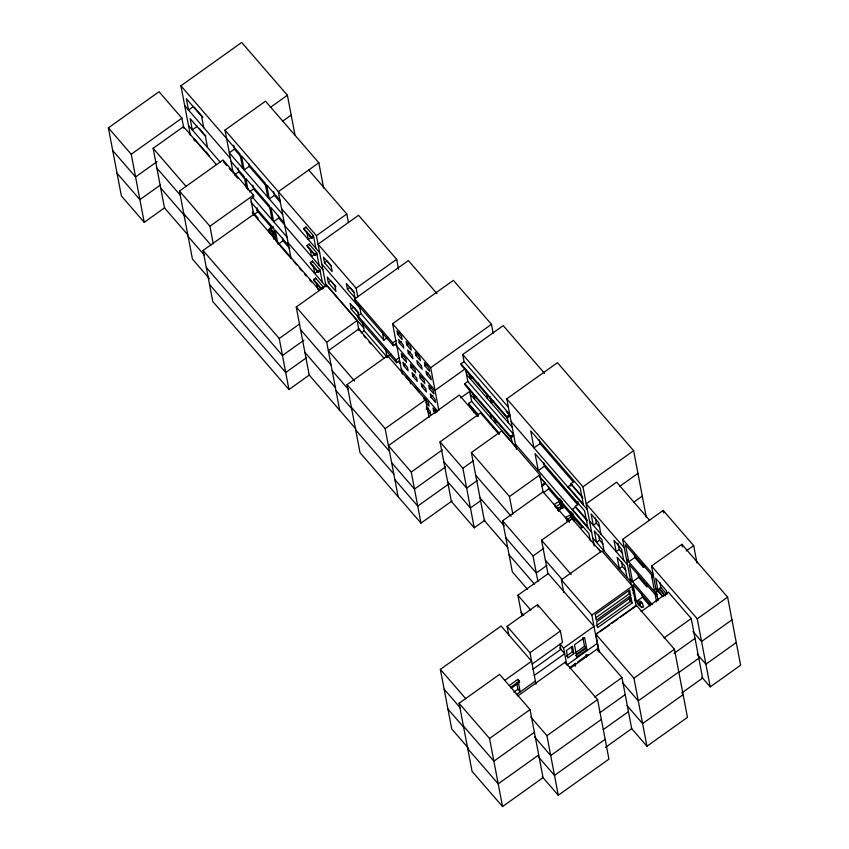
<?xml version="1.0" encoding="UTF-8"?>
<svg xmlns="http://www.w3.org/2000/svg" width="849" height="849" viewBox="0 0 849 849"><rect width="100%" height="100%" fill="white"/><g stroke="black" fill="none" stroke-linecap="round" stroke-linejoin="round"><path stroke-width="1.27" d="M572.714 514.059L573.372 514.367L573.351 517.253A42.715 17.383 -39.8 0 0 574.476 520.946C572.003 520.14 573.489 509.782 573.149 517.381A42.853 17.436 -39.8 0 0 573.86 520.267L574.285 521.084M559.756 503.096L559.629 499.297M560.945 502.194L560.128 501.441M560.393 499.647L560.796 501.08L559.809 499.488M559.767 500.708L559.608 499.732L560.52 500.125M561.009 500.517L561.444 501.929L560.701 500.443M571.175 512.679L573.16 516.001A42.673 17.373 -39.8 0 0 574.338 520.777M572.077 513.507L572.555 513.889L571.473 512.902M560.16 501.61L559.682 498.883M560.085 501.25L559.831 499.074M561.369 500.899L561.773 504.306A42.715 17.383 -39.8 0 0 562.908 508.01L561.582 505.293L561.051 500.443M571.059 511.947L571.653 514.197M560.796 502.247L561.391 503.181L561.635 501.812M572.969 516.001L572.438 513.518M562.017 507.288L560.436 505.091M562.707 508.137L562.218 506.789M573.775 520.352L572.184 517.879M557.623 508.806L557.719 509.432A12.905 5.253 -39.8 0 0 557.719 509.878M566.071 518.516L566.166 517.168L566.453 518.102M268.22 230.896L269.886 228.254L273.07 226.534M274.598 232.053L272.083 235.364L268.602 231.342L270.269 228.699L272.784 227.129M268.73 230.546L270.088 228.381M272.476 235.81L274.98 232.499M567.365 519.376L572.056 516.139M274.471 237.264L274.726 236.255M566.867 520.925A4.532 1.847 -39.8 0 0 566.707 520.564L566.899 520.416A4.754 1.931 -39.8 0 1 567.058 520.787M562.271 507.15L558.536 510.896M561.805 501.419L561.582 504.433A42.853 17.436 -39.8 0 0 562.293 507.32L558.557 511.002M274.344 233.295L273.038 235.024L273.474 238.007M558.419 510.833L561.985 507.182M554.461 504.189C554.843 510.069 560.849 508.827 561.444 504.264M271.436 230.376C272.221 229.495 270.884 231.437 272.699 231.809L272.699 231.809M566.75 520.501L566.845 520.448A4.754 1.931 -39.8 0 0 566.75 520.246L566.93 520.034M268.602 231.342L271.128 229.071C267.934 226.672 279.735 239.089 270.523 228.561M570.305 520.363L573.224 517.625L570.592 514.685L565.837 517.455L569.244 520.851M164.695 207.729L144.224 222.332L121.375 195.928L108.385 127.859L159.028 91.734L181.888 118.138L183.808 128.22M190.388 135.437L180.911 85.791L241.689 42.45L287.397 95.247L294.974 134.959M193.572 106.443L188.51 110.052L186.345 98.707L201.584 116.302L203.749 127.647M144.224 222.332L131.245 154.253L181.888 118.138M187.862 234.886L164.483 207.878L153.117 148.32L183.511 126.65L216.41 164.642M197.361 126.289L192.298 129.908L190.134 118.563L205.373 136.158L207.538 147.503M157.118 161.575L135.564 176.953L112.715 150.549M233.252 173.345L224.996 130.088L265.514 101.19L318.842 162.785L323.649 188M160.376 185.04L139.894 199.642L117.045 173.238M270.343 107.42L287.397 95.247M234.664 148.978L229.326 152.778L282.653 214.383M209.374 278.663L192.447 259.104L179.457 191.036L223.022 159.973L253.49 195.164L253.809 196.872L250.773 199.037L253.84 215.084M282.653 121.184L291.186 115.103M234.727 174.714L238.993 171.668M248.757 163.751L249.245 166.33L244.183 169.938L241.477 155.76L265.09 183.034L267.796 197.223M249.521 191.906L253.575 189.019L252.843 185.146M213.301 243.886L209.936 226.237L253.49 195.164M318.842 162.785L278.323 191.683L291.08 258.542M273.654 191.503L274.386 195.366L269.324 198.974L266.618 184.795L279.947 200.194M309.45 374.929L288.968 389.532L212.791 301.533L203.049 250.476L253.692 214.351M253.851 214.595L257.905 211.709L257.173 207.835M278.228 215.476L278.716 218.055L273.654 221.674L270.948 207.485L284.277 222.884M273.718 239.269L276.424 237.349M277.984 244.363L283.046 240.745L282.558 238.166M313.695 236.956L311.668 238.41L304.048 229.601L303.825 228.466L305.852 227.023L313.472 235.82L315.86 248.301M311.275 237.338L308.24 239.503L306.797 231.947M311.668 238.41L311.445 237.274L313.472 235.82M288.066 242.74L326.154 286.739L316.422 235.682L346.806 214.012L308.718 170.012M316.942 253.978L314.915 255.422L307.296 246.624L307.073 245.488L309.1 244.045L316.719 252.843L319.097 265.323M314.523 254.36L311.487 256.525L310.044 248.959M314.915 255.422L314.692 254.286L316.719 252.843M320.179 271.001L318.163 272.444L310.543 263.646L310.32 262.511L312.347 261.057L319.967 269.865L322.344 282.346M324.551 262.776L323.469 257.109L331.089 265.907L332.171 271.574L324.551 262.776L327.088 260.972L331.322 265.864M317.77 271.372L314.735 273.537L313.292 265.981M318.163 272.444L317.94 271.309L319.967 269.865M313.568 279.523L315.595 278.079L323.214 286.877L323.427 288.013L321.4 289.456L313.79 280.658L313.568 279.523L321.187 288.32L321.4 289.456M328.34 282.632L327.258 276.965L334.877 285.763L335.96 291.43L328.34 282.632L330.877 280.828L335.949 286.697M318.991 289.838L321.018 288.395M321.187 288.32L323.214 286.877M355.784 428.862L309.227 375.078L296.248 307.009L326.632 285.338L357.1 320.54L359.031 330.622M347.411 289.18L346.328 283.502L353.948 292.311L355.031 297.978L347.411 289.18L349.947 287.376L354.171 292.258M288.968 389.532L279.236 338.475L299.708 323.872M356.134 288.193L396.653 259.295L358.554 215.296L318.046 244.194L356.134 288.193L357.79 296.885M396.387 343.537L393.352 345.713L355.253 301.713L354.712 298.869L408.401 260.579L436.97 293.584M304.027 340.12L282.473 355.498L206.296 267.499M358.819 317.834L351.199 309.036L353.725 307.221L358.809 313.09M399.635 360.56L396.589 362.725L358.501 318.725L357.96 315.892L361.186 313.589M339.706 410.279L326.716 342.211L357.1 320.54M306.202 357.907L285.72 372.509L209.544 284.511M361.207 332.914L364.433 330.611M402.214 374.112L392.599 323.692L453.377 280.34L491.465 324.339L493.152 333.169M361.005 313.727L383.854 340.12L387.908 337.233M397.597 334.326L396.95 330.919L401.524 336.204L402.171 339.611L397.597 334.326L399.624 332.882M393.352 345.713L392.811 342.869L396.027 340.576M399.221 342.837L398.574 339.43L403.148 344.715L403.795 348.111L399.221 342.837L401.248 341.394M452.146 500.889L420.987 523.111L360.04 452.708L347.061 384.629L387.579 355.731L425.667 399.741L429.032 417.39M364.253 330.739L387.102 357.142L391.156 354.256M406.745 344.885L406.087 341.489L410.661 346.763L411.309 350.17L406.745 344.885L408.762 343.442M396.589 362.725L396.058 359.891L399.274 357.599M401.927 357.015L401.28 353.619L405.854 358.894L406.501 362.3L401.927 357.015L403.954 355.572M408.369 353.396L407.711 349.99L412.285 355.275L412.932 358.681L408.369 353.396L410.385 351.953M415.883 355.444L415.235 352.048L419.799 357.323L420.457 360.729L415.883 355.444L417.91 354.001M403.551 365.526L402.904 362.12L407.467 367.405L408.125 370.811L403.551 365.526L405.578 364.083M411.065 367.575L410.417 364.179L414.991 369.453L415.639 372.86L411.065 367.575L413.092 366.131M425.02 366.004L424.373 362.608L428.947 367.882L429.594 371.289L425.02 366.004L427.047 364.561M412.688 376.086L412.041 372.679L416.615 377.964L417.262 381.371L412.688 376.086L414.715 374.642M438.869 410.545L430.687 367.691L491.465 324.339M420.213 378.134L419.565 374.738L424.129 380.012L424.787 383.419L420.213 378.134L422.24 376.691M426.644 374.515L425.996 371.109L430.57 376.394L431.218 379.8L426.644 374.515L428.671 373.072M506.227 411.436L510.037 415.83L506.991 417.995L506.726 416.583L509.761 414.418L464.053 361.61L462.705 354.521L503.224 325.623L544.612 373.443M421.836 386.645L421.189 383.239L425.752 388.524L426.4 391.93L421.836 386.645L423.863 385.202M506.991 417.995L461.283 365.197L461.018 363.786L464.053 361.61M429.35 388.693L428.703 385.297L433.277 390.572L433.924 393.978L429.35 388.693L431.377 387.25M464.87 369.082L435.017 390.381L395.231 344.418M398.139 496.707L385.149 428.639L425.667 399.741M430.974 397.205L430.326 393.809L434.9 399.083L435.548 402.49L430.974 397.205L433.001 395.761M426.166 409.335L428.193 407.891M472.829 376.967L470.293 378.781L469.338 373.74M513.825 435.686L510.78 437.851L465.072 385.053L464.806 383.631L467.841 381.466L465.528 369.336M435.208 413.145L433.68 411.394L435.707 409.94M460.667 397.863L470.272 391.018M476.618 396.823L474.082 398.637L473.126 393.586M478.348 415.872L468.86 404.909L468.595 403.487L471.63 401.322L469.317 389.192M493.778 401.174L491.253 402.978L490.043 396.674M484.896 520.225L474.23 527.834L451.381 501.43L440.015 441.873L480.534 412.975L499.159 434.486M516.404 449.238L506.789 398.818L557.432 362.693L633.619 450.692L646.365 517.508M420.987 523.111L411.256 472.055L442.403 449.832M496.729 421.624L495.031 422.834L494.076 417.793M445.651 466.854L414.492 489.066L391.644 462.673M507.734 547.605L484.365 520.607L471.375 452.538L501.77 430.868L539.858 474.867L543.222 492.516M474.23 527.834L462.875 468.266L473.53 460.667M510.78 437.851L510.514 436.439L513.549 434.264L467.841 381.466M448.898 483.866L417.74 506.089L394.891 479.685M477.318 480.523L466.653 488.122L443.804 461.729M539.348 439.92L540.049 443.571L533.968 447.901L530.721 430.889L580.238 488.09L583.486 505.102M481.107 500.369L470.442 507.978L447.593 481.574M543.678 462.609L544.379 466.26L538.298 470.601L535.05 453.578L584.568 510.78L587.816 527.791M512.838 514.186L509.464 496.538L539.858 474.867M541.8 485.076L544.846 482.911L539.646 476.905M542.023 486.212L545.058 484.036L544.846 482.911M527.558 589.429L512.318 571.833L502.587 520.777L543.105 491.879L569.339 522.188M543.636 492.569L548.709 488.95L548.242 486.519M582.976 498.172L571.133 484.482L570.963 483.633L574.009 481.468M568.257 487.506L568.087 486.657L571.133 484.482M570.273 486.063L572.3 484.62M594.268 546.066L582.966 486.817L633.619 450.692M587.306 520.861L575.452 507.182L575.293 506.322L578.328 504.157L577.851 501.642M572.576 510.196L572.417 509.347L575.452 507.182M547.955 573.754L541.566 540.251L571.95 518.569L600.731 551.818M619.621 486.445L637.939 473.381M537.926 581.501L533.055 555.978L543.721 548.369M580.631 528.29L582.658 526.847M595.351 518.039L596.306 523.08L593.271 525.255L591.106 513.91L598.725 522.708L600.89 534.053M633.651 502.226L642.269 496.071M546.968 565.392L536.303 573.001L505.834 537.799M521.848 615.918L517.901 595.255L548.295 573.574L594.003 626.382L563.619 648.052L566.856 665.075L597.25 643.393M598.598 535.061L599.553 540.102L596.518 542.267L594.353 530.922L601.973 539.72L604.138 551.065M563.768 592.443L561.369 579.835L601.888 550.937L632.356 586.139L636.198 606.303M468.648 748.478L451.721 728.93L440.355 669.362L501.133 626.021L531.601 661.212L504.943 680.229M631.73 586.733L622.678 539.327L663.196 510.429L693.675 545.631L696.987 563.004M508.806 635.126L507.129 626.307L537.513 604.637L560.372 631.03L562.537 642.375L532.143 664.056M617.966 543.18L619.165 549.483L616.13 551.648L613.965 540.304L621.574 549.101L623.739 560.446M621.447 561.454L622.413 566.506L619.367 568.671L617.202 557.326L624.822 566.124L626.986 577.469M634.139 553.835L634.829 557.485L628.759 561.815L625.511 544.803L651.406 574.72L654.653 591.742M634.829 557.485L643.213 567.164L645.24 565.721M459.076 703.28L499.594 674.382L530.063 709.584L543.052 777.652L502.534 806.55L472.055 771.348L459.076 703.28L489.544 738.481L502.534 806.55M535.995 684.22L529.978 652.711L560.372 631.03M658.124 600.583L651.533 566.018L681.917 544.336L727.625 597.144L740.615 665.213L710.231 686.883L701.762 677.109M638.161 574.911L638.618 577.341L632.547 581.671L629.3 564.659L655.195 594.576L656.585 601.867M598.874 651.905L591.838 615.037L632.356 586.139M686.204 550.948L693.675 545.631M595.839 617.711L629.205 593.918L628.547 590.511M632.866 593.133L634.553 591.923L632.017 588.994M630.722 595.68L596.285 620.237L595.202 614.57L629.64 590.002L630.722 595.68L629.205 593.918M509.379 685.451L517.816 679.423L519.344 681.185L519.556 682.32L511.119 688.337M532.599 669.5L560.892 649.326L559.926 644.285M596.168 625.851L630.605 601.294L629.746 596.751M510.896 687.212L519.344 681.185M632.134 603.055L597.685 627.613L596.603 621.946L631.051 597.378L632.134 603.055L630.605 601.294M641.717 593.547L642.406 597.197L636.326 601.527L633.089 584.505L650.355 604.456M534.308 675.401L564.691 653.719L559.618 647.861M513.857 692.158L517.911 689.271L516.712 682.967M665.245 596.04L659.503 589.408L659.344 588.559L660.862 587.476L659.896 582.435M599.224 651.83L595.86 634.182L636.379 605.284L674.467 649.283L687.457 717.363L646.938 746.26L631.359 728.262M639.615 602.981L640.454 602.387L641.048 603.066L640.273 603.968L639.615 602.981L640.273 603.968M639.679 603.289L640.454 602.387M595.627 634.893L597.76 633.365M599.893 631.847L609.486 625.002M611.62 623.484L618.019 618.921M620.152 617.393L636.145 605.995M659.503 589.408L657.986 590.49L662.91 596.178M566.283 656.192L572.353 651.862L571.419 646.938M640.21 603.671L641.048 603.066M516.203 694.758L535.39 681.068M573.882 653.613L567.801 657.954L566.4 650.578L572.47 646.248L573.882 653.613L572.353 651.862M575.389 652.785L584.505 646.28L582.828 637.45M517.784 695.978L565.19 662.167L597.569 699.565L608.935 759.133L558.281 795.248L542.203 776.676M576.535 654.101L585.651 647.596L584.505 646.28M575.686 655.672L585.81 648.456L585.651 647.596M576.832 656.999L586.956 649.772L585.81 648.456M641.144 611.556L668.396 592.124L691.245 618.528L702.611 678.086L681.651 693.039M569.647 667.601L575.718 663.26M577.745 661.817L587.879 654.59M569.955 668.439L597.208 649.007L621.967 677.608L631.698 728.654L605.507 747.343M489.544 738.481L530.063 709.584M664.003 637.96L691.245 618.528M534.392 732.273L493.874 761.171L463.405 725.969M710.231 686.883L697.241 618.815L727.625 597.144M594.714 697.04L621.967 677.608M558.281 795.248L546.926 735.69L597.569 699.565M646.938 746.26L633.948 678.181L674.467 649.283M674.074 653.327L695.034 638.374M538.722 754.963L498.204 783.86L467.735 748.659M600.063 712.555L625.214 694.62M731.955 619.834L701.571 641.504L692.943 631.539M601.357 719.421L550.714 755.546L534.52 736.847M678.797 671.984L638.278 700.871L622.699 682.872M678.913 672.429L698.823 658.23M603.31 729.578L628.451 711.642M736.285 642.523L705.901 664.194L697.273 654.229M605.146 739.277L554.503 775.402L538.308 756.703M683.127 694.673L642.608 723.571L627.029 705.561M554.599 504.221L554.747 504.996M557.772 508.976L557.676 507.904L557.963 508.848A12.682 5.158 -39.8 0 0 557.92 509.75M557.591 508.625L557.124 507.606M562.569 507.967L562.76 507.84A42.673 17.373 -39.8 0 1 561.582 503.064L560.053 501.09M567.376 519.429C568.926 521.562 568.098 519.535 568.183 520.479M569.361 521.445L568.49 520.681L569.159 521.573M572.417 513.953L572.884 514.367M270.778 227.829L272.136 227.097M573.16 516.001L572.364 515.194M559.926 500.114L559.491 499M555.543 503.595C561.698 499.265 561.815 504.359 555.798 506.428M638.278 601.304L640.199 601.124L641.94 602.281L643.616 606.855L642.958 607.332L640.199 605.931L638.459 604.764L637.62 602.96M560.149 499.562L560.69 500.57M559.916 499.52L560.711 500.135M559.947 499.679L560.414 500.252M560.361 501.504L559.565 500.857M572.014 514.876L571.197 512.244M649.496 520.161L616.607 482.158L586.213 503.828L624.302 547.828M506.789 398.818L582.966 486.817M651.533 566.018L697.241 618.815M540.049 443.571L573.468 482.179M462.705 354.521L508.413 407.318M622.678 539.327L653.157 574.518M570.963 483.633L581.968 496.347M660.862 587.476L666.603 594.109M659.344 588.559L665.085 595.191M568.087 486.657L583.327 504.253M477.976 382.91L479.685 384.894M461.018 363.786L506.726 416.583M511.119 421.507L587.296 509.506M655.863 588.707L662.761 596.677M596.306 523.08L599.691 526.996M619.165 549.483L622.55 553.399M466.494 374.377L512.202 427.174M626.466 559.183L656.946 594.374M544.379 466.26L577.798 504.868M638.618 577.341L647.002 587.02L646.28 583.231M589.461 520.851L627.549 564.85M575.293 506.322L587.147 520.013M464.806 383.631L510.514 436.439M599.553 540.102L602.939 544.007M622.413 566.506L625.798 570.411M572.417 509.347L587.657 526.942M515.449 444.197L591.626 532.196M470.272 394.233L515.99 447.03M630.255 579.029L652.265 604.456M539.38 476.268L588.898 533.469L590.32 540.93M592.708 537.873L630.796 581.873M548.709 488.95L582.17 527.611M642.406 597.197L649.952 605.899M471.63 401.322L499.223 433.202M492.844 426.941L495.137 429.583M597.6 547.945L600.986 551.85M468.595 403.487L478.072 414.45M640.517 602.694L641.112 603.374M477.923 416.594L459.298 395.082L388.396 445.651L411.256 472.055M634.808 599.765L641.664 607.682M224.996 130.088L316.422 235.682M392.599 323.692L430.687 367.691M180.911 85.791L239.959 153.998L242.665 168.176M303.825 228.466L311.445 237.274M241.063 156.863L234.398 149.169L233.655 145.296M249.245 166.33L266.119 185.814M274.386 195.366L280.223 202.104M194.421 107.42L202.89 117.194M281.571 208.705L319.659 252.705M354.712 298.869L392.811 342.869M307.073 245.488L314.692 254.286M184.7 105.647L230.408 158.455M321.824 264.05L359.923 308.049M230.949 161.289L244.279 176.688L246.497 188.287M244.554 178.598L238.718 171.859L237.985 167.985M253.575 189.019L270.449 208.504M278.716 218.055L284.553 224.794M284.818 225.728L322.907 269.727M199.059 128.252L205.829 136.073M398.934 361.356L400.632 363.308M398.478 361.441L400.176 363.393M357.96 315.892L396.058 359.891M223.34 161.671L226.725 165.587M229.262 168.516L231.809 171.445M234.345 174.385L237.731 178.29M310.32 262.511L317.94 271.309M252.578 197.329L286.983 237.073M401.259 369.071L437.617 411.065M188.489 125.503L220.432 162.403M325.613 283.906L363.712 327.905M405.61 376.309L410.173 381.583L410.608 383.854M414.747 386.868L419.321 392.142M436.842 412.381L433.032 407.987L433.68 411.394M471.375 452.538L509.464 496.538M426.06 402.585L429.106 406.109L428.458 402.702L423.895 397.428L424.32 399.699M250.975 202.115L273.749 228.413L276.212 241.307M288.607 245.573L275.278 230.175L277.74 243.069M206.233 152.013L207.92 153.966M256.589 210.191L272.242 228.275M283.046 240.745L289.711 248.449M209.162 156.014L193.922 138.419L194.4 140.934M358.14 328.107L361.525 332.012M426.272 406.82L430.082 411.213L430.73 414.62L427.684 411.096M384.119 358.374L358.724 329.041L328.34 350.722L354.585 381.031M541.566 540.251L571.186 574.465M363.807 335.907L365.537 337.913M368.997 341.914L370.726 343.909M252.737 211.995L257.82 217.864L258.138 219.562M252.217 212.717L319.489 290.358M276.763 241.891L291.483 258.892M293.213 260.887L296.683 264.888M299.272 267.891L301.873 270.884M304.473 273.887L306.202 275.893M309.662 279.883L311.392 281.889M475.705 475.228L511.194 516.224M545.355 560.096L562.282 579.655M561.369 579.835L591.838 615.037M440.015 441.873L462.875 468.266M502.587 520.777L533.055 555.978M480.035 497.917L504.274 525.913M595.86 634.182L633.948 678.181M296.248 307.009L326.716 342.211M509.082 554.811L534.467 584.144M153.117 148.32L186.016 186.313M300.567 329.699L331.046 364.9M179.457 191.036L209.936 226.237M347.061 384.629L385.149 428.639M156.906 168.176L180.285 195.174M332.129 370.578L348.207 389.15M517.901 595.255L530.837 610.198M560.16 644.062L563.619 648.052M304.897 352.388L335.376 387.59M183.787 213.725L210.87 245.011M351.39 407.329L389.479 451.328M160.694 188.032L184.933 216.028M335.917 390.423L351.995 409.006M108.385 127.859L131.245 154.253M521.148 612.267L523.737 615.26M203.049 250.476L279.236 338.475M188.117 236.415L204.195 254.997M355.72 430.019L393.809 474.018M507.129 626.307L529.978 652.711M519.556 682.32L517.816 679.423M517.911 689.271L520.193 691.903L518.272 681.821M530.731 716.991L546.926 735.69M440.355 669.362L465.751 698.695M444.144 689.218L460.222 707.79M447.932 709.074L464.01 727.646M561.178 501.027L561.645 501.685L561.157 501.462M571.971 517.932L573.807 520.15M560.584 504.826L562.24 506.895M560.404 504.985L562.07 507.097M567.567 519.291L567.96 519.779M572.088 513.072L572.608 513.825M572.024 514.759L572.64 515.746M560.86 500.57L561.348 501.334M638.215 602.928L638.915 604.446M571.557 516.999L570.984 513.762M681.917 544.336L682.405 546.862M663.196 510.429L663.674 512.913M667.017 594.279L666.327 590.617L655.661 578.296L658.145 591.35M651.873 575.197L652.35 577.723M655.417 593.801L655.906 596.316M642.491 563.386L643.213 567.164M650.069 603.087L650.546 605.613M629.438 598.269L629.916 600.795M597.208 649.007L597.526 650.705M569.053 520.989L569.201 521.753M566.166 517.168L566.262 518.23M587.115 650.621L584.632 637.578L574.497 644.794L576.991 657.848M586.075 654.473L586.553 656.999M557.676 507.904L557.825 508.678A12.682 5.158 -39.8 0 0 557.825 509.984M574.667 663.96L575.134 666.423M565.19 662.167L565.519 663.865M507.182 416.477L508.392 422.781M510.971 436.333L512.18 442.637M537.513 604.637L537.99 607.152M486.477 393.533L487.443 398.574M490.266 413.389L491.231 418.43M476.915 413.442L477.393 415.968M473.105 409.048L473.827 412.826M396.653 259.295L398.542 269.229M382.177 331.301L383.854 340.12M385.414 348.313L387.102 357.142M346.806 214.012L348.43 222.523M359.276 304.695L361.101 314.257M362.523 321.697L364.412 331.63M358.596 316.698L357.737 312.156L350.117 303.358L351.199 309.036M305.852 227.023L306.075 228.158M309.1 244.045L309.323 245.181M312.347 261.057L312.57 262.192M315.595 278.079L315.807 279.215M316.528 282.993L317.738 289.297M272.126 219.912L269.42 205.723L245.807 178.449L248.025 190.049M571.186 513.634L571.228 514.717A42.715 17.383 -39.8 0 0 571.61 516.691M559.618 500.687L559.661 501.77A42.715 17.383 -39.8 0 0 560.043 503.744M557.581 509.708A12.905 5.253 -39.8 0 1 557.581 509.262M560.181 503.913A42.673 17.373 -39.8 0 1 559.756 500.868M559.608 502.926A42.853 17.436 -39.8 0 1 559.47 501.897M572.077 517.752A42.673 17.373 -39.8 0 1 571.324 513.804M571.419 516.829A42.853 17.436 -39.8 0 1 571.037 514.844M271.001 230.228L269.749 231.363L272.211 234.207L273.463 233.072L271.001 230.228M421.422 365.834L416.859 360.549L417.506 363.956L422.08 369.241L421.422 365.834"/></g></svg>
